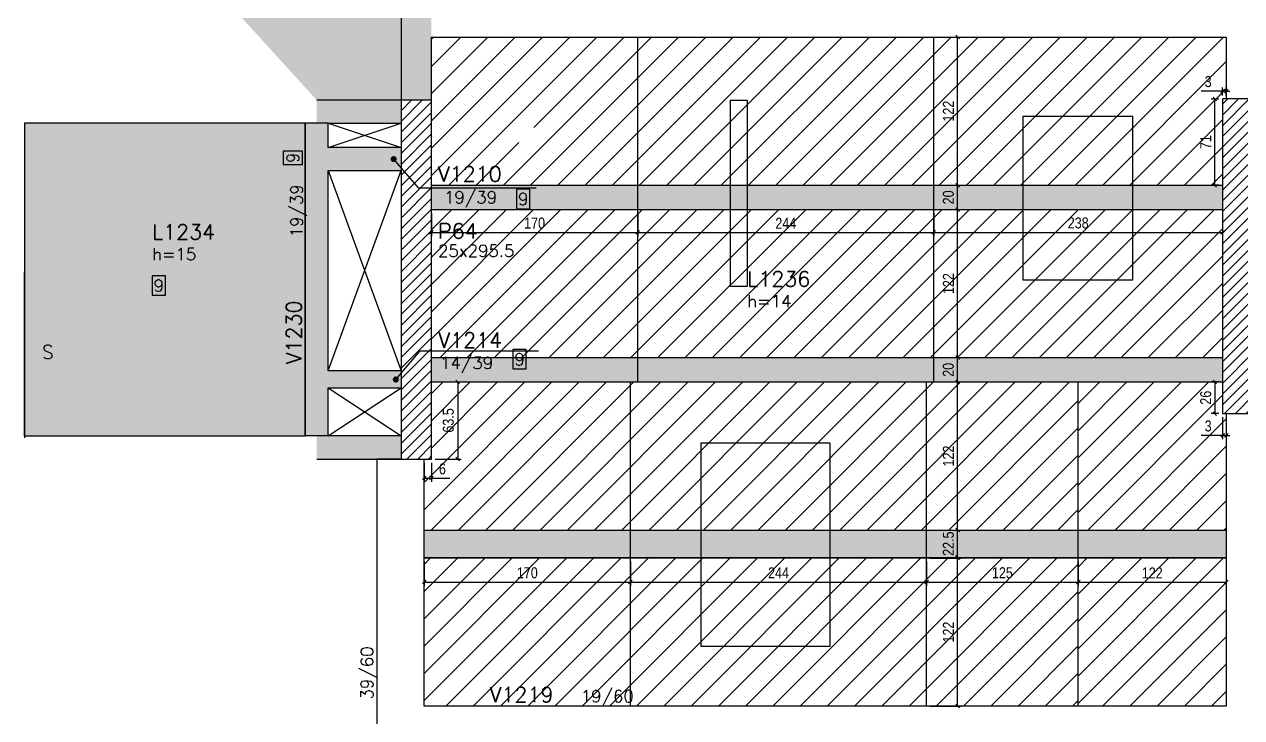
# Model space of a CAD drawing. Extents: x -3557 to 8661, y -614 to 3008.
# Drawn here: x -3557 to -2554, y 430 to 1001 of the extents above; entities that cross this region are included whole.
import ezdxf
from ezdxf import colors
from ezdxf.entities.mleader import LeaderData, LeaderLine
from ezdxf.enums import TextEntityAlignment as Align
from ezdxf.math import Vec2, Vec3

# ---------------------------------------------------------------- set-up
doc = ezdxf.new("R2010")
doc.units = 0
for name, color, linetype in [('242', 12, 'Continuous'), ('COTA', 241, 'Continuous'), ('F-AUX', 2, 'Continuous'), ('F-AUX-RED', 1, 'Continuous'), ('F-DESNIVEL-1', 254, 'Continuous'), ('F-ESCADAS', 2, 'Continuous'), ('F-LAJES', 3, 'Continuous'), ('F-LAJES-DIM', 2, 'Continuous'), ('F-LAJES-NOME', 4, 'Continuous'), ('F-LAJES-R', 254, 'Continuous'), ('F-PILARES-DIM', 172, 'Continuous'), ('F-PILARES-HACH', 174, 'Continuous'), ('F-PILARES-NOME', 170, 'Continuous'), ('F-PILARES-S', 170, 'Continuous'), ('F-VIGAS', 3, 'Continuous'), ('F-VIGAS-DIM', 2, 'Continuous'), ('F-VIGAS-NOME', 4, 'Continuous'), ('F-VÃO', 1, 'Continuous'), ('Painéis', 200, 'Continuous')]:
    doc.layers.add(name, color=color, linetype=linetype)
doc.layers.add('F-DESNIVEL-2', color=7, linetype='Continuous', true_color=0xffd1e8)
doc.layers.add('Hachura', color=251, linetype='Continuous', lineweight=9)
doc.styles.add('5385-ARQ-PB-BAS-PLA-TER-TORRE-A-106-TXT$0$R60-75', font='romans.shx', dxfattribs={"height": 0.1125})
doc.styles.add('COTA TECNICA-50', font='techl___.ttf', dxfattribs={"height": 9})
doc.styles.add('MCP', font='romans.shx')
doc.styles.get("Standard").update_dxf_attribs({"font": 'arial.ttf'})
doc.dimstyles.new('COTA PAINEL-50', dxfattribs={"dimtxt": 9, "dimasz": 3, "dimexe": 3, "dimexo": 3, "dimgap": 3, "dimtad": 1, "dimdec": 1, "dimzin": 12, "dimdsep": 46, "dimtxsty": 'COTA TECNICA-50', "dimblk1": 'OBLIQUE', "dimblk2": 'OBLIQUE', "dimsah": 1, "dimcen": 0.9, "dimclrd": 4, "dimclre": 4, "dimclrt": 240, "dimadec": 1, "dimazin": 3, "dimtfac": 1, "dimtdec": 1, "dimtmove": 0, "dimatfit": 3, "dimfxl": 1, "dimtolj": 1, "dimtzin": 12, "dimarcsym": 0})
pattern_1 = [(45, (-2007.842, 515.9404), (-4.419417, 4.419417), [])]

# ---------------------------------------------------------------- blocks, each defined once
blk = doc.blocks.new('*U10')
at = {"layer": 'F-LAJES-DIM', "color": 1}
blk.add_lwpolyline([(0, 0), (11, 0), (11, 16), (0, 16)], close=True, dxfattribs=at)
at = {"layer": 'F-LAJES-DIM', "style": 'MCP'}
blk.add_attdef('DIM', text='', height=10, dxfattribs=at).set_placement((5.5, 8), align=Align.MIDDLE_CENTER)
blk = doc.blocks.new('*U14')
at = {"layer": 'F-VIGAS-DIM', "color": 1}
blk.add_lwpolyline([(0, 0), (11, 0), (11, 16), (0, 16)], close=True, dxfattribs=at)
at = {"layer": 'F-VIGAS-DIM', "style": 'MCP'}
blk.add_attdef('DIM', text='', height=10, dxfattribs=at).set_placement((5.5, 8), align=Align.MIDDLE_CENTER)
blk = doc.blocks.new('_Dot')
at = {"color": 0, "linetype": 'ByBlock', "lineweight": -2}
blk.add_line((-0.5, 0), (-1, 0), dxfattribs=at)
at = {"color": 0, "linetype": 'ByBlock', "const_width": 0.5}
blk.add_lwpolyline([(-0.25, 0, 1), (0.25, 0, 1)], format="xyb", close=True, dxfattribs=at)
blk = doc.blocks.new('_Oblique')
at = {"color": 0, "linetype": 'ByBlock', "lineweight": -2}
blk.add_line((-0.5, -0.5), (0.5, 0.5), dxfattribs=at)
blk = doc.blocks.new('*D152')
at = {"layer": 'COTA', "color": 4, "lineweight": -2, "transparency": 16777216}
for p, q in [((-3227.8, 558.4), (-3227.8, 538.6)), ((-3057.8, 558.4), (-3057.8, 538.6)), ((-3227.8, 541.6), (-3057.8, 541.6))]:
    blk.add_line(p, q, dxfattribs=at)
at = {"layer": 'Defpoints', "color": 0, "transparency": 16777216}
for p in [(-3227.8, 561.4), (-3057.8, 561.4), (-3057.8, 541.6)]:
    blk.add_point(p, dxfattribs=at)
at = {"layer": 'COTA', "color": 4, "lineweight": -2, "transparency": 16777216, "xscale": 3, "yscale": 3, "zscale": 3, "rotation": 180}
blk.add_blockref('_Oblique', (-3227.8, 541.6), dxfattribs=at)
at = {"layer": 'COTA', "color": 4, "lineweight": -2, "transparency": 16777216, "xscale": 3, "yscale": 3, "zscale": 3}
blk.add_blockref('_Oblique', (-3057.8, 541.6), dxfattribs=at)
at = {"layer": 'COTA', "color": 240, "transparency": 16777216, "insert": (-3142.8, 549.2), "char_height": 9, "attachment_point": 5, "style": 'COTA TECNICA-50'}
blk.add_mtext('\\A1;170', dxfattribs=at)
blk = doc.blocks.new('*D153')
at = {"layer": 'COTA', "color": 4, "lineweight": -2, "transparency": 16777216}
for p, q in [((-3057.8, 558.4), (-3057.8, 538.6)), ((-2813.8, 558.4), (-2813.8, 538.6)), ((-3057.8, 541.6), (-2813.8, 541.6))]:
    blk.add_line(p, q, dxfattribs=at)
at = {"layer": 'Defpoints', "color": 0, "transparency": 16777216}
for p in [(-3057.8, 561.4), (-2813.8, 561.4), (-2813.8, 541.6)]:
    blk.add_point(p, dxfattribs=at)
at = {"layer": 'COTA', "color": 4, "lineweight": -2, "transparency": 16777216, "xscale": 3, "yscale": 3, "zscale": 3, "rotation": 180}
blk.add_blockref('_Oblique', (-3057.8, 541.6), dxfattribs=at)
at = {"layer": 'COTA', "color": 4, "lineweight": -2, "transparency": 16777216, "xscale": 3, "yscale": 3, "zscale": 3}
blk.add_blockref('_Oblique', (-2813.8, 541.6), dxfattribs=at)
at = {"layer": 'COTA', "color": 240, "transparency": 16777216, "insert": (-2935.8, 549.2), "char_height": 9, "attachment_point": 5, "style": 'COTA TECNICA-50'}
blk.add_mtext('\\A1;244', dxfattribs=at)
blk = doc.blocks.new('*D154')
at = {"layer": 'COTA', "color": 4, "lineweight": -2, "transparency": 16777216}
for p, q in [((-2813.8, 558.4), (-2813.8, 538.6)), ((-2688.8, 558.9), (-2688.8, 538.6)), ((-2813.8, 541.6), (-2688.8, 541.6))]:
    blk.add_line(p, q, dxfattribs=at)
at = {"layer": 'Defpoints', "color": 0, "transparency": 16777216}
for p in [(-2688.8, 561.9), (-2813.8, 561.4), (-2688.8, 541.6)]:
    blk.add_point(p, dxfattribs=at)
at = {"layer": 'COTA', "color": 4, "lineweight": -2, "transparency": 16777216, "xscale": 3, "yscale": 3, "zscale": 3, "rotation": 180}
blk.add_blockref('_Oblique', (-2813.8, 541.6), dxfattribs=at)
at = {"layer": 'COTA', "color": 4, "lineweight": -2, "transparency": 16777216, "xscale": 3, "yscale": 3, "zscale": 3}
blk.add_blockref('_Oblique', (-2688.8, 541.6), dxfattribs=at)
at = {"layer": 'COTA', "color": 240, "transparency": 16777216, "insert": (-2751.3, 549.2), "char_height": 9, "attachment_point": 5, "style": 'COTA TECNICA-50'}
blk.add_mtext('\\A1;125', dxfattribs=at)
blk = doc.blocks.new('*D155')
at = {"layer": 'COTA', "color": 4, "lineweight": -2, "transparency": 16777216}
for p, q in [((-3221.8, 845.4), (-3221.8, 826.6)), ((-3051.8, 845.4), (-3051.8, 826.6)), ((-3221.8, 829.6), (-3051.8, 829.6))]:
    blk.add_line(p, q, dxfattribs=at)
at = {"layer": 'Defpoints', "color": 0, "transparency": 16777216}
for p in [(-3221.8, 848.4), (-3051.8, 848.4), (-3051.8, 829.6)]:
    blk.add_point(p, dxfattribs=at)
at = {"layer": 'COTA', "color": 4, "lineweight": -2, "transparency": 16777216, "xscale": 3, "yscale": 3, "zscale": 3, "rotation": 180}
blk.add_blockref('_Oblique', (-3221.8, 829.6), dxfattribs=at)
at = {"layer": 'COTA', "color": 4, "lineweight": -2, "transparency": 16777216, "xscale": 3, "yscale": 3, "zscale": 3}
blk.add_blockref('_Oblique', (-3051.8, 829.6), dxfattribs=at)
at = {"layer": 'COTA', "color": 240, "transparency": 16777216, "insert": (-3136.8, 837.2), "char_height": 9, "attachment_point": 5, "style": 'COTA TECNICA-50'}
blk.add_mtext('\\A1;170', dxfattribs=at)
blk = doc.blocks.new('*D156')
at = {"layer": 'COTA', "color": 4, "lineweight": -2, "transparency": 16777216}
for p, q in [((-3051.8, 845.4), (-3051.8, 826.6)), ((-2807.8, 845.4), (-2807.8, 826.6)), ((-3051.8, 829.6), (-2807.8, 829.6))]:
    blk.add_line(p, q, dxfattribs=at)
at = {"layer": 'Defpoints', "color": 0, "transparency": 16777216}
for p in [(-3051.8, 848.4), (-2807.8, 848.4), (-2807.8, 829.6)]:
    blk.add_point(p, dxfattribs=at)
at = {"layer": 'COTA', "color": 4, "lineweight": -2, "transparency": 16777216, "xscale": 3, "yscale": 3, "zscale": 3, "rotation": 180}
blk.add_blockref('_Oblique', (-3051.8, 829.6), dxfattribs=at)
at = {"layer": 'COTA', "color": 4, "lineweight": -2, "transparency": 16777216, "xscale": 3, "yscale": 3, "zscale": 3}
blk.add_blockref('_Oblique', (-2807.8, 829.6), dxfattribs=at)
at = {"layer": 'COTA', "color": 240, "transparency": 16777216, "insert": (-2929.8, 837.1), "char_height": 9, "attachment_point": 5, "style": 'COTA TECNICA-50'}
blk.add_mtext('\\A1;244', dxfattribs=at)
blk = doc.blocks.new('*D157')
at = {"layer": 'COTA', "color": 4, "lineweight": -2, "transparency": 16777216}
for p, q in [((-2807.8, 845.4), (-2807.8, 826.6)), ((-2569.8, 845.4), (-2569.8, 826.6)), ((-2807.8, 829.6), (-2569.8, 829.6))]:
    blk.add_line(p, q, dxfattribs=at)
at = {"layer": 'Defpoints', "color": 0, "transparency": 16777216}
for p in [(-2807.8, 848.4), (-2569.8, 848.4), (-2569.8, 829.6)]:
    blk.add_point(p, dxfattribs=at)
at = {"layer": 'COTA', "color": 4, "lineweight": -2, "transparency": 16777216, "xscale": 3, "yscale": 3, "zscale": 3, "rotation": 180}
blk.add_blockref('_Oblique', (-2807.8, 829.6), dxfattribs=at)
at = {"layer": 'COTA', "color": 4, "lineweight": -2, "transparency": 16777216, "xscale": 3, "yscale": 3, "zscale": 3}
blk.add_blockref('_Oblique', (-2569.8, 829.6), dxfattribs=at)
at = {"layer": 'COTA', "color": 240, "transparency": 16777216, "insert": (-2688.8, 837.3), "char_height": 9, "attachment_point": 5, "style": 'COTA TECNICA-50'}
blk.add_mtext('\\A1;238', dxfattribs=at)
blk = doc.blocks.new('*D158')
at = {"layer": 'COTA', "color": 4, "lineweight": -2, "transparency": 16777216}
for p, q in [((-2810.8, 561.4), (-2785.2, 561.4)), ((-2788.2, 439.4), (-2788.2, 561.4)), ((-2810.8, 439.4), (-2785.2, 439.4))]:
    blk.add_line(p, q, dxfattribs=at)
at = {"layer": 'Defpoints', "color": 0, "transparency": 16777216}
for p in [(-2813.8, 561.4), (-2788.2, 561.4), (-2813.8, 439.4)]:
    blk.add_point(p, dxfattribs=at)
at = {"layer": 'COTA', "color": 4, "lineweight": -2, "transparency": 16777216, "xscale": 3, "yscale": 3, "zscale": 3}
for p, rotation in [((-2788.2, 561.4), 90), ((-2788.2, 439.4), 270)]:
    blk.add_blockref('_Oblique', p, dxfattribs=dict(at, rotation=rotation))
at = {"layer": 'COTA', "color": 240, "transparency": 16777216, "insert": (-2795.8, 500.4), "char_height": 9, "attachment_point": 5, "rotation": 90, "style": 'COTA TECNICA-50'}
blk.add_mtext('\\A1;122', dxfattribs=at)
blk = doc.blocks.new('*D159')
at = {"layer": 'COTA', "color": 4, "lineweight": -2, "transparency": 16777216}
for p, q in [((-2810.8, 584.4), (-2785.2, 584.4)), ((-2788.2, 561.9), (-2788.2, 584.4)), ((-2810.8, 561.9), (-2785.2, 561.9))]:
    blk.add_line(p, q, dxfattribs=at)
at = {"layer": 'Defpoints', "color": 0, "transparency": 16777216}
for p in [(-2813.8, 584.4), (-2788.2, 584.4), (-2813.8, 561.9)]:
    blk.add_point(p, dxfattribs=at)
at = {"layer": 'COTA', "color": 4, "lineweight": -2, "transparency": 16777216, "xscale": 3, "yscale": 3, "zscale": 3}
for p, rotation in [((-2788.2, 584.4), 90), ((-2788.2, 561.9), 270)]:
    blk.add_blockref('_Oblique', p, dxfattribs=dict(at, rotation=rotation))
at = {"layer": 'COTA', "color": 240, "transparency": 16777216, "insert": (-2795.8, 573.2), "char_height": 9, "attachment_point": 5, "rotation": 90, "style": 'COTA TECNICA-50'}
blk.add_mtext('\\A1;22.5', dxfattribs=at)
blk = doc.blocks.new('*D160')
at = {"layer": 'COTA', "color": 4, "lineweight": -2, "transparency": 16777216}
for p, q in [((-2810.8, 706.4), (-2785.2, 706.4)), ((-2788.2, 584.4), (-2788.2, 706.4)), ((-2810.8, 584.4), (-2785.2, 584.4))]:
    blk.add_line(p, q, dxfattribs=at)
at = {"layer": 'Defpoints', "color": 0, "transparency": 16777216}
for p in [(-2813.8, 706.4), (-2788.2, 706.4), (-2813.8, 584.4)]:
    blk.add_point(p, dxfattribs=at)
at = {"layer": 'COTA', "color": 4, "lineweight": -2, "transparency": 16777216, "xscale": 3, "yscale": 3, "zscale": 3}
for p, rotation in [((-2788.2, 706.4), 90), ((-2788.2, 584.4), 270)]:
    blk.add_blockref('_Oblique', p, dxfattribs=dict(at, rotation=rotation))
at = {"layer": 'COTA', "color": 240, "transparency": 16777216, "insert": (-2795.8, 645.4), "char_height": 9, "attachment_point": 5, "rotation": 90, "style": 'COTA TECNICA-50'}
blk.add_mtext('\\A1;122', dxfattribs=at)
blk = doc.blocks.new('*D161')
at = {"layer": 'COTA', "color": 4, "lineweight": -2, "transparency": 16777216}
for p, q in [((-2804.8, 726.4), (-2785.2, 726.4)), ((-2788.2, 706.4), (-2788.2, 726.4)), ((-2804.8, 706.4), (-2785.2, 706.4))]:
    blk.add_line(p, q, dxfattribs=at)
at = {"layer": 'Defpoints', "color": 0, "transparency": 16777216}
for p in [(-2807.8, 726.4), (-2788.2, 726.4), (-2807.8, 706.4)]:
    blk.add_point(p, dxfattribs=at)
at = {"layer": 'COTA', "color": 4, "lineweight": -2, "transparency": 16777216, "xscale": 3, "yscale": 3, "zscale": 3}
for p, rotation in [((-2788.2, 726.4), 90), ((-2788.2, 706.4), 270)]:
    blk.add_blockref('_Oblique', p, dxfattribs=dict(at, rotation=rotation))
at = {"layer": 'COTA', "color": 240, "transparency": 16777216, "insert": (-2795.8, 716.4), "char_height": 9, "attachment_point": 5, "rotation": 90, "style": 'COTA TECNICA-50'}
blk.add_mtext('\\A1;20', dxfattribs=at)
blk = doc.blocks.new('*D162')
at = {"layer": 'COTA', "color": 4, "lineweight": -2, "transparency": 16777216}
for p, q in [((-2788.2, 726.4), (-2788.2, 848.4)), ((-2804.8, 726.4), (-2785.2, 726.4))]:
    blk.add_line(p, q, dxfattribs=at)
at = {"layer": 'Defpoints', "color": 0, "transparency": 16777216}
for p in [(-2788.2, 848.4), (-2788.2, 848.4), (-2807.8, 726.4)]:
    blk.add_point(p, dxfattribs=at)
at = {"layer": 'COTA', "color": 4, "lineweight": -2, "transparency": 16777216, "xscale": 3, "yscale": 3, "zscale": 3}
for p, rotation in [((-2788.2, 848.4), 90), ((-2788.2, 726.4), 270)]:
    blk.add_blockref('_Oblique', p, dxfattribs=dict(at, rotation=rotation))
at = {"layer": 'COTA', "color": 240, "transparency": 16777216, "insert": (-2795.8, 787.4), "char_height": 9, "attachment_point": 5, "rotation": 90, "style": 'COTA TECNICA-50'}
blk.add_mtext('\\A1;122', dxfattribs=at)
blk = doc.blocks.new('*D163')
at = {"layer": 'COTA', "color": 4, "lineweight": -2, "transparency": 16777216}
blk.add_line((-2788.2, 848.4), (-2788.2, 868.4), dxfattribs=at)
at = {"layer": 'Defpoints', "color": 0, "transparency": 16777216}
for p in [(-2788.2, 868.4), (-2788.2, 868.4), (-2788.2, 848.4)]:
    blk.add_point(p, dxfattribs=at)
at = {"layer": 'COTA', "color": 4, "lineweight": -2, "transparency": 16777216, "xscale": 3, "yscale": 3, "zscale": 3}
for p, rotation in [((-2788.2, 868.4), 90), ((-2788.2, 848.4), 270)]:
    blk.add_blockref('_Oblique', p, dxfattribs=dict(at, rotation=rotation))
at = {"layer": 'COTA', "color": 240, "transparency": 16777216, "insert": (-2795.8, 858.4), "char_height": 9, "attachment_point": 5, "rotation": 90, "style": 'COTA TECNICA-50'}
blk.add_mtext('\\A1;20', dxfattribs=at)
blk = doc.blocks.new('*D164')
at = {"layer": 'COTA', "color": 4, "lineweight": -2, "transparency": 16777216}
for p, q in [((-2792.8, 990.4), (-2785.2, 990.4)), ((-2788.2, 868.4), (-2788.2, 990.4))]:
    blk.add_line(p, q, dxfattribs=at)
at = {"layer": 'Defpoints', "color": 0, "transparency": 16777216}
for p in [(-2795.8, 990.4), (-2788.2, 990.4), (-2788.2, 868.4)]:
    blk.add_point(p, dxfattribs=at)
at = {"layer": 'COTA', "color": 4, "lineweight": -2, "transparency": 16777216, "xscale": 3, "yscale": 3, "zscale": 3}
for p, rotation in [((-2788.2, 990.4), 90), ((-2788.2, 868.4), 270)]:
    blk.add_blockref('_Oblique', p, dxfattribs=dict(at, rotation=rotation))
at = {"layer": 'COTA', "color": 240, "transparency": 16777216, "insert": (-2795.8, 929.4), "char_height": 9, "attachment_point": 5, "rotation": 90, "style": 'COTA TECNICA-50'}
blk.add_mtext('\\A1;122', dxfattribs=at)
blk = doc.blocks.new('*D165')
at = {"layer": 'COTA', "color": 4, "lineweight": -2, "transparency": 16777216}
for p, q in [((-2572.8, 939.4), (-2579.2, 939.4)), ((-2576.2, 868.4), (-2576.2, 939.4)), ((-2572.8, 868.4), (-2579.2, 868.4))]:
    blk.add_line(p, q, dxfattribs=at)
at = {"layer": 'Defpoints', "color": 0, "transparency": 16777216}
for p in [(-2576.2, 939.4), (-2569.8, 939.4), (-2569.8, 868.4)]:
    blk.add_point(p, dxfattribs=at)
at = {"layer": 'COTA', "color": 4, "lineweight": -2, "transparency": 16777216, "xscale": 3, "yscale": 3, "zscale": 3}
for p, rotation in [((-2576.2, 939.4), 90), ((-2576.2, 868.4), 270)]:
    blk.add_blockref('_Oblique', p, dxfattribs=dict(at, rotation=rotation))
at = {"layer": 'COTA', "color": 240, "transparency": 16777216, "insert": (-2583.7, 903.9), "char_height": 9, "attachment_point": 5, "rotation": 90, "style": 'COTA TECNICA-50'}
blk.add_mtext('\\A1;71', dxfattribs=at)
blk = doc.blocks.new('*D166')
at = {"layer": 'COTA', "color": 4, "lineweight": -2, "transparency": 16777216}
for p, q in [((-2569.8, 946), (-2587.5, 946)), ((-2569.8, 942.4), (-2569.8, 949)), ((-2566.8, 946), (-2569.8, 946)), ((-2566.8, 942.4), (-2566.8, 949)), ((-2566.8, 946), (-2563.8, 946))]:
    blk.add_line(p, q, dxfattribs=at)
at = {"layer": 'Defpoints', "color": 0, "transparency": 16777216}
for p in [(-2569.8, 946), (-2569.8, 939.4), (-2566.8, 939.4)]:
    blk.add_point(p, dxfattribs=at)
at = {"layer": 'COTA', "color": 4, "lineweight": -2, "transparency": 16777216, "xscale": 3, "yscale": 3, "zscale": 3}
blk.add_blockref('_Oblique', (-2569.8, 946), dxfattribs=at)
at = {"layer": 'COTA', "color": 4, "lineweight": -2, "transparency": 16777216, "xscale": 3, "yscale": 3, "zscale": 3, "rotation": 180}
blk.add_blockref('_Oblique', (-2566.8, 946), dxfattribs=at)
at = {"layer": 'COTA', "color": 240, "transparency": 16777216, "insert": (-2581.7, 953.7), "char_height": 9, "attachment_point": 5, "style": 'COTA TECNICA-50'}
blk.add_mtext('\\A1;3', dxfattribs=at)
blk = doc.blocks.new('*D167')
at = {"layer": 'COTA', "color": 4, "lineweight": -2, "transparency": 16777216}
for p, q in [((-2572.8, 706.4), (-2579.2, 706.4)), ((-2576.2, 706.4), (-2576.2, 680.4)), ((-2572.8, 680.4), (-2579.2, 680.4))]:
    blk.add_line(p, q, dxfattribs=at)
at = {"layer": 'Defpoints', "color": 0, "transparency": 16777216}
for p in [(-2569.8, 706.4), (-2576.2, 680.4), (-2569.8, 680.4)]:
    blk.add_point(p, dxfattribs=at)
at = {"layer": 'COTA', "color": 4, "lineweight": -2, "transparency": 16777216, "xscale": 3, "yscale": 3, "zscale": 3}
for p, rotation in [((-2576.2, 706.4), 90), ((-2576.2, 680.4), 270)]:
    blk.add_blockref('_Oblique', p, dxfattribs=dict(at, rotation=rotation))
at = {"layer": 'COTA', "color": 240, "transparency": 16777216, "insert": (-2583.7, 693.4), "char_height": 9, "attachment_point": 5, "rotation": 90, "style": 'COTA TECNICA-50'}
blk.add_mtext('\\A1;26', dxfattribs=at)
blk = doc.blocks.new('*D168')
at = {"layer": 'COTA', "color": 4, "lineweight": -2, "transparency": 16777216}
for p, q in [((-2569.8, 677.4), (-2569.8, 659.4)), ((-2566.8, 677.4), (-2566.8, 659.4)), ((-2569.8, 662.4), (-2587.5, 662.4)), ((-2566.8, 662.4), (-2569.8, 662.4)), ((-2566.8, 662.4), (-2563.8, 662.4))]:
    blk.add_line(p, q, dxfattribs=at)
at = {"layer": 'Defpoints', "color": 0, "transparency": 16777216}
for p in [(-2569.8, 680.4), (-2566.8, 680.4), (-2569.8, 662.4)]:
    blk.add_point(p, dxfattribs=at)
at = {"layer": 'COTA', "color": 4, "lineweight": -2, "transparency": 16777216, "xscale": 3, "yscale": 3, "zscale": 3}
blk.add_blockref('_Oblique', (-2569.8, 662.4), dxfattribs=at)
at = {"layer": 'COTA', "color": 4, "lineweight": -2, "transparency": 16777216, "xscale": 3, "yscale": 3, "zscale": 3, "rotation": 180}
blk.add_blockref('_Oblique', (-2566.8, 662.4), dxfattribs=at)
at = {"layer": 'COTA', "color": 240, "transparency": 16777216, "insert": (-2581.7, 670.1), "char_height": 9, "attachment_point": 5, "style": 'COTA TECNICA-50'}
blk.add_mtext('\\A1;3', dxfattribs=at)
blk = doc.blocks.new('*D169')
at = {"layer": 'COTA', "color": 4, "lineweight": -2, "transparency": 16777216}
for p, q in [((-2688.8, 558.4), (-2688.8, 538.6)), ((-2566.8, 558.4), (-2566.8, 538.6)), ((-2688.8, 541.6), (-2566.8, 541.6))]:
    blk.add_line(p, q, dxfattribs=at)
at = {"layer": 'Defpoints', "color": 0, "transparency": 16777216}
for p in [(-2688.8, 561.4), (-2566.8, 561.4), (-2566.8, 541.6)]:
    blk.add_point(p, dxfattribs=at)
at = {"layer": 'COTA', "color": 4, "lineweight": -2, "transparency": 16777216, "xscale": 3, "yscale": 3, "zscale": 3, "rotation": 180}
blk.add_blockref('_Oblique', (-2688.8, 541.6), dxfattribs=at)
at = {"layer": 'COTA', "color": 4, "lineweight": -2, "transparency": 16777216, "xscale": 3, "yscale": 3, "zscale": 3}
blk.add_blockref('_Oblique', (-2566.8, 541.6), dxfattribs=at)
at = {"layer": 'COTA', "color": 240, "transparency": 16777216, "insert": (-2627.8, 549.1), "char_height": 9, "attachment_point": 5, "style": 'COTA TECNICA-50'}
blk.add_mtext('\\A1;122', dxfattribs=at)
blk = doc.blocks.new('*D170')
at = {"layer": 'COTA', "color": 4, "lineweight": -2, "transparency": 16777216}
for p, q in [((-3218.8, 706.4), (-3197.2, 706.4)), ((-3200.2, 706.4), (-3200.2, 642.9)), ((-3218.8, 642.9), (-3197.2, 642.9))]:
    blk.add_line(p, q, dxfattribs=at)
at = {"layer": 'Defpoints', "color": 0, "transparency": 16777216}
for p in [(-3221.8, 706.4), (-3221.8, 642.9), (-3200.2, 642.9)]:
    blk.add_point(p, dxfattribs=at)
at = {"layer": 'COTA', "color": 4, "lineweight": -2, "transparency": 16777216, "xscale": 3, "yscale": 3, "zscale": 3}
for p, rotation in [((-3200.2, 706.4), 90), ((-3200.2, 642.9), 270)]:
    blk.add_blockref('_Oblique', p, dxfattribs=dict(at, rotation=rotation))
at = {"layer": 'COTA', "color": 240, "transparency": 16777216, "insert": (-3207.9, 674.7), "char_height": 9, "attachment_point": 5, "rotation": 90, "style": 'COTA TECNICA-50'}
blk.add_mtext('\\A1;63.5', dxfattribs=at)
blk = doc.blocks.new('*D171')
at = {"layer": 'COTA', "color": 4, "lineweight": -2, "transparency": 16777216}
for p, q in [((-3227.8, 639.9), (-3227.8, 624.2)), ((-3221.8, 639.9), (-3221.8, 624.2)), ((-3227.8, 627.2), (-3221.8, 627.2)), ((-3221.8, 627.2), (-3206.8, 627.2))]:
    blk.add_line(p, q, dxfattribs=at)
at = {"layer": 'Defpoints', "color": 0, "transparency": 16777216}
for p in [(-3227.8, 642.9), (-3221.8, 642.9), (-3221.8, 627.2)]:
    blk.add_point(p, dxfattribs=at)
at = {"layer": 'COTA', "color": 4, "lineweight": -2, "transparency": 16777216, "xscale": 3, "yscale": 3, "zscale": 3, "rotation": 180}
blk.add_blockref('_Oblique', (-3227.8, 627.2), dxfattribs=at)
at = {"layer": 'COTA', "color": 4, "lineweight": -2, "transparency": 16777216, "xscale": 3, "yscale": 3, "zscale": 3}
blk.add_blockref('_Oblique', (-3221.8, 627.2), dxfattribs=at)
at = {"layer": 'COTA', "color": 240, "transparency": 16777216, "insert": (-3212.8, 634.8), "char_height": 9, "attachment_point": 5, "style": 'COTA TECNICA-50'}
blk.add_mtext('\\A1;6', dxfattribs=at)

msp = doc.modelspace()

# ---------------------------------------------------------------- hatches: boundary and pattern name
at = {"layer": 'F-PILARES-HACH', "linetype": 'Continuous'}
h = msp.add_hatch(dxfattribs=at)
h.set_pattern_fill('ANSI31', color=256, scale=50, style=0)
h.set_pattern_definition(pattern_1)
h.paths.add_polyline_path([(-3246.84, 642.94), (-3221.84, 642.94), (-3221.84, 938.44), (-3246.84, 938.44)], flags=16)
h = msp.add_hatch(dxfattribs=at)
h.set_pattern_fill('ANSI31', color=256, scale=50, style=0)
h.set_pattern_definition(pattern_1)
h.paths.add_polyline_path([(-2569.84, 680.44), (-2544.84, 680.44), (-2544.84, 939.44), (-2569.84, 939.44)], flags=16)
at = {"layer": 'Hachura', "linetype": 'ByBlock'}
h = msp.add_hatch(dxfattribs=at)
h.set_pattern_fill('ANSI31', color=256, scale=5)
h.set_pattern_definition([(45, (-5954.732, 6.996), (-11.22532, 11.22532), [])])
h.paths.add_polyline_path([(-2569.84, 868.44), (-2569.84, 939.44), (-2566.84, 939.44), (-2566.84, 990.44), (-2807.84, 990.44), (-2807.84, 868.44)])
h.paths.add_polyline_path([(-2807.84, 990.44), (-3051.84, 990.44), (-3051.84, 868.44), (-2807.84, 868.44)])
h.paths.add_polyline_path([(-3051.84, 990.44), (-3221.84, 990.44), (-3221.84, 938.44), (-3221.84, 913.68), (-3149.72, 913.68), (-3149.72, 916.76), (-3138.72, 916.76), (-3133.71, 913.68), (-3138.72, 913.68), (-3138.72, 900.76), (-3149.72, 900.76), (-3149.72, 913.68), (-3221.84, 913.68), (-3221.84, 868.44), (-3051.84, 868.44)])
h.paths.add_polyline_path([(-3221.84, 848.44), (-3221.84, 726.44), (-3051.84, 726.44), (-3051.84, 848.44)])
h.paths.add_polyline_path([(-3051.84, 848.44), (-3051.84, 726.44), (-2807.84, 726.44), (-2807.84, 848.44)])
h.paths.add_polyline_path([(-2807.84, 848.44), (-2807.84, 726.44), (-2569.84, 726.44), (-2569.84, 848.44)])
h.paths.add_polyline_path([(-3057.84, 706.44), (-3057.84, 584.44), (-2813.84, 584.44), (-2813.84, 706.44)])
h.paths.add_polyline_path([(-3057.84, 584.44), (-3057.84, 706.44), (-3221.84, 706.44), (-3221.84, 642.94), (-3227.84, 642.94), (-3227.84, 584.44)])
h.paths.add_polyline_path([(-3227.84, 561.44), (-3227.84, 439.44), (-3057.84, 439.44), (-3057.84, 561.44)])
h.paths.add_polyline_path([(-2813.84, 439.44), (-2813.84, 561.44), (-3057.84, 561.44), (-3057.84, 439.44)])
h.paths.add_polyline_path([(-2688.84, 561.44), (-2813.84, 561.44), (-2813.84, 439.44), (-2688.84, 439.44)])
h.paths.add_polyline_path([(-2688.84, 584.44), (-2688.84, 706.44), (-2813.84, 706.44), (-2813.84, 584.44)])
h = msp.add_hatch(color=256, dxfattribs=at)
h.dxf.hatch_style = 1
h.paths.add_polyline_path([(-2977.84, 868.44), (-3221.84, 868.44), (-3221.84, 848.44), (-2977.84, 848.44)])
h.paths.add_polyline_path([(-2733.84, 868.44), (-2977.84, 868.44), (-2977.84, 848.44), (-2733.84, 848.44)])
h.paths.add_polyline_path([(-2569.84, 868.44), (-2733.84, 868.44), (-2733.84, 848.44), (-2569.84, 848.44)])
h = msp.add_hatch(color=256, dxfattribs=at)
h.dxf.hatch_style = 1
h.paths.add_polyline_path([(-2977.84, 726.44), (-3221.84, 726.44), (-3221.84, 706.44), (-2977.84, 706.44)])
h.paths.add_polyline_path([(-2733.84, 726.44), (-2977.84, 726.44), (-2977.84, 706.44), (-2733.84, 706.44)])
h.paths.add_polyline_path([(-2569.84, 726.44), (-2733.84, 726.44), (-2733.84, 706.44), (-2569.84, 706.44)])
h = msp.add_hatch(dxfattribs=at)
h.set_pattern_fill('ANSI31', color=256, scale=5)
h.set_pattern_definition([(45, (-5980.992, -425.763), (-11.22532, 11.22532), [])])
h.paths.add_polyline_path([(-2566.84, 584.44), (-2566.84, 680.44), (-2569.84, 680.44), (-2569.84, 706.44), (-2688.84, 706.44), (-2688.84, 584.44)])
h.paths.add_polyline_path([(-2566.84, 561.44), (-2688.84, 561.44), (-2688.84, 439.44), (-2566.84, 439.44)])
h = msp.add_hatch(color=256, dxfattribs=at)
h.dxf.hatch_style = 1
h.paths.add_polyline_path([(-2983.84, 584.44), (-3227.84, 584.44), (-3227.84, 561.44), (-2983.84, 561.44)])
h.paths.add_polyline_path([(-2739.84, 584.44), (-2983.84, 584.44), (-2983.84, 561.44), (-2739.84, 561.44)])
h.paths.add_polyline_path([(-2566.84, 584.44), (-2739.84, 584.44), (-2739.84, 561.44), (-2566.84, 561.44)])

# ---------------------------------------------------------------- linework, layer by layer
at = {"layer": '242', "linetype": 'Continuous'}
for p, q in [((-2557.34, 809.94), (-2557.34, 809.94)), ((-3234.34, 790.69), (-3234.34, 790.69))]:
    msp.add_line(p, q, dxfattribs=at)
at = {"layer": 'COTA'}
for points in [[(-2975.42, 938.55), (-2961.58, 938.55), (-2961.58, 784.92), (-2975.42, 784.92)], [(-2643.86, 925), (-2734.57, 925), (-2734.57, 790.58), (-2643.86, 790.58)], [(-2999.42, 656.37), (-2893.63, 656.37), (-2893.63, 488.63), (-2999.42, 488.63)]]:
    msp.add_lwpolyline(points, close=True, dxfattribs=at)
at = {"layer": 'F-DESNIVEL-1', "linetype": 'Continuous'}
for points in [[(-3325.84, 919.44), (-3557.34, 919.44), (-3557.34, 661.94)], [(-3325.84, 919.44), (-3557.34, 661.94), (-3325.84, 919.44)], [(-3325.84, 919.44), (-3557.34, 661.94), (-3325.84, 661.94)], [(-3306.84, 889.94), (-3306.84, 919.44), (-3325.84, 919.44)], [(-3306.84, 889.94), (-3325.84, 919.44), (-3325.84, 889.94)], [(-3325.84, 919.44), (-3325.84, 661.94), (-3325.84, 919.44)], [(-3325.84, 919.44), (-3325.84, 661.94), (-3325.84, 708.44)], [(-3325.84, 919.44), (-3325.84, 708.44), (-3325.84, 919.44)], [(-3325.84, 919.44), (-3325.84, 708.44), (-3325.84, 889.94)], [(-3325.84, 919.44), (-3325.84, 889.94), (-3325.84, 919.44)], [(-3306.84, 880.44), (-3246.94, 880.44), (-3246.94, 899.44)], [(-3306.84, 880.44), (-3246.94, 899.44), (-3306.84, 899.44)], [(-3306.84, 880.44), (-3306.84, 899.44), (-3306.84, 880.44)], [(-3306.84, 708.44), (-3306.84, 889.94), (-3325.84, 889.94)], [(-3306.84, 708.44), (-3325.84, 889.94), (-3325.84, 708.44)], [(-3306.84, 889.94), (-3325.84, 889.94), (-3306.84, 889.94)], [(-3306.84, 701.44), (-3246.94, 701.44), (-3246.94, 715.44)], [(-3306.84, 701.44), (-3246.94, 715.44), (-3306.84, 715.44)], [(-3306.84, 701.44), (-3306.84, 715.44), (-3306.84, 701.44)], [(-3306.84, 661.94), (-3306.84, 708.44), (-3325.84, 708.44)], [(-3306.84, 661.94), (-3325.84, 708.44), (-3325.84, 661.94)], [(-3306.84, 708.44), (-3325.84, 708.44), (-3306.84, 708.44)], [(-3306.84, 661.94), (-3325.84, 661.94), (-3306.84, 661.94)], [(-3316.34, 642.94), (-3246.94, 642.94), (-3246.94, 661.94)], [(-3316.34, 642.94), (-3246.94, 661.94), (-3316.34, 661.94)], [(-3316.34, 642.94), (-3316.34, 661.94), (-3316.34, 642.94)]]:
    msp.add_solid(points, dxfattribs=at)
at = {"layer": 'F-DESNIVEL-2', "linetype": 'Continuous'}
for points in [[(-3316.34, 938.44), (-3246.84, 1122.44), (-3483.84, 1122.44)], [(-3316.34, 938.44), (-3483.84, 1122.44), (-3316.34, 938.44)], [(-3316.34, 938.44), (-3246.84, 999.94), (-3246.84, 1122.44)], [(-3316.34, 938.44), (-3246.84, 1122.44), (-3316.34, 938.44)], [(-3221.84, 999.94), (-3221.84, 1122.34), (-3246.84, 1122.34)], [(-3221.84, 999.94), (-3246.84, 1122.34), (-3246.84, 999.94)], [(-3316.34, 938.44), (-3246.84, 938.44), (-3246.84, 999.94)], [(-3316.34, 938.44), (-3246.84, 999.94), (-3316.34, 938.44)], [(-3221.84, 999.94), (-3246.84, 999.94), (-3246.84, 938.54)], [(-3221.84, 999.94), (-3246.84, 938.54), (-3221.84, 938.54)], [(-3221.84, 999.94), (-3246.84, 999.94), (-3221.84, 999.94)], [(-3221.84, 999.94), (-3221.84, 938.54), (-3221.84, 999.94)], [(-3316.34, 919.44), (-3246.94, 919.44), (-3246.94, 938.44)], [(-3316.34, 919.44), (-3246.94, 938.44), (-3316.34, 938.44)], [(-3316.34, 919.44), (-3316.34, 938.44), (-3316.34, 919.44)]]:
    msp.add_solid(points, dxfattribs=at)
at = {"layer": 'F-ESCADAS', "linetype": 'Continuous'}
for points in [[(-3557.34, 919.44), (-3557.34, 796.44)], [(-3557.34, 661.94), (-3557.34, 796.44)]]:
    msp.add_lwpolyline(points, dxfattribs=at)
at = {"layer": 'F-LAJES', "linetype": 'Continuous'}
msp.add_line((-3557.34, 919.44), (-3557.34, 660.41), dxfattribs=at)
at = {"layer": 'F-LAJES-R', "linetype": 'Continuous'}
msp.add_lwpolyline([(-3325.84, 919.44), (-3557.34, 919.44), (-3557.34, 661.94), (-3325.84, 661.94), (-3325.84, 708.44), (-3325.84, 889.94), (-3325.84, 919.44)], dxfattribs=at)
at = {"layer": 'F-PILARES-S', "linetype": 'Continuous'}
for points in [[(-3246.84, 642.94), (-3221.84, 642.94), (-3221.84, 938.44), (-3246.84, 938.44), (-3246.84, 642.94)], [(-2569.84, 680.44), (-2544.84, 680.44), (-2544.84, 939.44), (-2569.84, 939.44), (-2569.84, 680.44)]]:
    msp.add_lwpolyline(points, dxfattribs=at)
at = {"layer": 'F-VIGAS'}
for points in [[(-3246.84, 1122.44), (-3246.84, 999.94)], [(-3246.84, 999.94), (-3246.84, 938.44)], [(-3221.84, 990.44), (-2566.84, 990.44)], [(-3221.84, 938.44), (-3221.84, 990.44)], [(-2566.84, 990.44), (-2566.84, 939.44)], [(-3246.84, 938.44), (-3316.34, 938.44)], [(-3325.84, 919.44), (-3325.84, 889.94)], [(-3306.84, 919.44), (-3325.84, 919.44)], [(-3306.84, 919.44), (-3246.84, 919.44)], [(-3306.84, 899.44), (-3306.84, 919.44)], [(-3246.84, 899.44), (-3306.84, 899.44)], [(-3325.84, 889.94), (-3325.84, 708.44)], [(-3306.84, 715.44), (-3306.84, 880.44)], [(-3306.84, 880.44), (-3246.84, 880.44)], [(-3246.84, 715.44), (-3306.84, 715.44)], [(-3325.84, 708.44), (-3325.84, 661.94)], [(-3306.84, 661.94), (-3306.84, 701.44)], [(-3306.84, 701.44), (-3246.84, 701.44)], [(-2566.84, 680.44), (-2566.84, 439.44)], [(-3306.84, 661.94), (-3325.84, 661.94)], [(-3246.84, 661.94), (-3306.84, 661.94)], [(-3316.34, 642.94), (-3246.84, 642.94)], [(-3266.84, 642.94), (-3266.84, 344.44)], [(-3247.84, 642.94), (-3266.84, 642.94)], [(-3227.84, 439.44), (-3227.84, 642.94)], [(-2566.84, 439.44), (-3227.84, 439.44)]]:
    msp.add_lwpolyline(points, dxfattribs=at)
at = {"layer": 'F-VÃO'}
for p, q in [((-3306.84, 899.44), (-3246.84, 919.44)), ((-3306.84, 919.44), (-3246.84, 899.44)), ((-3306.84, 715.44), (-3246.84, 880.44)), ((-3306.84, 880.44), (-3246.84, 715.44)), ((-3306.84, 661.94), (-3246.84, 701.44)), ((-3306.84, 701.44), (-3246.84, 661.94))]:
    msp.add_line(p, q, dxfattribs=at)
at = {"layer": 'Painéis'}
for points in [[(-3051.84, 706.44), (-3051.84, 990.44)], [(-2807.84, 706.44), (-2807.84, 990.44)], [(-3221.84, 868.44), (-2569.84, 868.44)], [(-3221.84, 848.44), (-2569.84, 848.44)], [(-3221.84, 726.44), (-2569.84, 726.44)], [(-3221.84, 706.44), (-2569.84, 706.44)], [(-3057.84, 439.44), (-3057.84, 706.44)], [(-2813.84, 439.44), (-2813.84, 706.44)], [(-2688.84, 439.44), (-2688.84, 706.44)], [(-3227.84, 584.44), (-2566.84, 584.44)], [(-3227.84, 561.94), (-2566.84, 561.94)], [(-3227.84, 561.44), (-2566.84, 561.44)]]:
    msp.add_lwpolyline(points, dxfattribs=at)

# ---------------------------------------------------------------- block references
at = {"layer": 'F-LAJES-DIM', "linetype": 'Continuous'}
msp.add_blockref('*U10', (-3452.06, 777.78), dxfattribs=at).add_auto_attribs({'DIM': '9'})
at = {"layer": 'F-VIGAS-DIM', "linetype": 'Continuous', "rotation": 90}
msp.add_blockref('*U14', (-3327.99, 885.47), dxfattribs=at).add_auto_attribs({'DIM': '9'})
at = {"layer": 'F-VIGAS-DIM', "linetype": 'Continuous'}
for p in [(-3151.76, 849.07), (-3154.68, 717.07)]:
    msp.add_blockref('*U14', p, dxfattribs=at).add_auto_attribs({'DIM': '9'})

# ---------------------------------------------------------------- texts
at = {"layer": 'F-AUX', "insert": (-3542.77, 736.57), "char_height": 11.25, "width": 61.3796, "attachment_point": 1, "style": '5385-ARQ-PB-BAS-PLA-TER-TORRE-A-106-TXT$0$R60-75'}
msp.add_mtext('S', dxfattribs=at)
at = {"layer": 'F-LAJES-DIM', "linetype": 'Continuous', "style": 'MCP'}
for s, p in [('h=15', (-3452.06, 806.68)), ('h=14', (-2961.58, 767.92))]:
    msp.add_text(s, height=10, dxfattribs=at).set_placement(p)
at = {"layer": 'F-LAJES-NOME', "linetype": 'Continuous', "style": 'MCP'}
for s, p in [('L1234', (-3452.06, 823.68)), ('L1236', (-2961.58, 784.92))]:
    msp.add_text(s, height=12.5, dxfattribs=at).set_placement(p)
at = {"layer": 'F-PILARES-DIM', "linetype": 'Continuous', "style": 'MCP'}
msp.add_text('25x295.5', height=10, dxfattribs=at).set_placement((-3216.43, 809.42))
at = {"layer": 'F-PILARES-NOME', "linetype": 'Continuous', "style": 'MCP'}
msp.add_text('P64', height=12.5, dxfattribs=at).set_placement((-3216.43, 824.42))
at = {"layer": 'F-VIGAS-DIM', "linetype": 'Continuous', "style": 'MCP'}
for s, p in [('19/39', (-3327.99, 825.47)), ('39/60', (-3269.97, 444.87))]:
    msp.add_text(s, height=10, rotation=90, dxfattribs=at).set_placement(p)
for s, p in [('19/39', (-3211.47, 853.45)), ('14/39', (-3214.68, 717.07)), ('19/60', (-3098.77, 442.57))]:
    msp.add_text(s, height=10, dxfattribs=at).set_placement(p)
at = {"layer": 'F-VIGAS-NOME', "linetype": 'Continuous', "style": 'MCP'}
for s, p in [('V1210', (-3216.43, 871.44)), ('V1214', (-3216.03, 734.55)), ('V1219', (-3173.77, 442.57))]:
    msp.add_text(s, height=12.5, dxfattribs=at).set_placement(p)
msp.add_text('V1230', height=12.5, rotation=90, dxfattribs=at).set_placement((-3328.97, 720.94))

# ---------------------------------------------------------------- dimensions: what is measured, and where the dimension line sits
at = {"layer": 'COTA'}
for base, p1, p2, picture, middle in [((-2788.2, 990.44), (-2788.2, 868.44), (-2795.79, 990.44), '*D164', (-2795.76, 929.44)), ((-2788.2, 868.44), (-2788.2, 848.44), (-2788.2, 868.44), '*D163', (-2795.8, 858.44)), ((-2788.2, 848.44), (-2807.84, 726.44), (-2788.2, 848.44), '*D162', (-2795.76, 787.44))]:
    dim = msp.add_linear_dim(base=base, p1=p1, p2=p2, angle=90, dimstyle='COTA PAINEL-50', override={"dimtmove": 1}, dxfattribs=at)
    dim.commit()
    dim.dimension.update_dxf_attribs({"geometry": picture, "text_midpoint": middle})
for base, p1, p2, picture, middle in [((-2569.84, 946.02), (-2566.84, 939.44), (-2569.84, 939.44), '*D166', (-2581.69, 953.72)), ((-3051.84, 829.58), (-3221.84, 848.44), (-3051.84, 848.44), '*D155', (-3136.84, 837.17)), ((-2569.84, 662.37), (-2566.84, 680.44), (-2569.84, 680.44), '*D168', (-2581.69, 670.07)), ((-3221.84, 627.18), (-3227.84, 642.94), (-3221.84, 642.94), '*D171', (-3212.84, 634.77)), ((-3057.84, 541.59), (-3227.84, 561.44), (-3057.84, 561.44), '*D152', (-3142.84, 549.18)), ((-2566.84, 541.59), (-2688.84, 561.44), (-2566.84, 561.44), '*D169', (-2627.84, 549.14))]:
    dim = msp.add_linear_dim(base=base, p1=p1, p2=p2, dimstyle='COTA PAINEL-50', dxfattribs=at)
    dim.commit()
    dim.dimension.update_dxf_attribs({"geometry": picture, "text_midpoint": middle})
for base, p1, p2, picture, middle in [((-2576.16, 939.44), (-2569.84, 868.44), (-2569.84, 939.44), '*D165', (-2583.72, 903.94)), ((-2788.2, 726.44), (-2807.84, 706.44), (-2807.84, 726.44), '*D161', (-2795.8, 716.44)), ((-3200.18, 642.94), (-3221.84, 706.44), (-3221.84, 642.94), '*D170', (-3207.88, 674.69)), ((-2788.2, 706.44), (-2813.84, 584.44), (-2813.84, 706.44), '*D160', (-2795.76, 645.44)), ((-2576.16, 680.44), (-2569.84, 706.44), (-2569.84, 680.44), '*D167', (-2583.75, 693.44)), ((-2788.2, 561.44), (-2813.84, 439.44), (-2813.84, 561.44), '*D158', (-2795.76, 500.44))]:
    dim = msp.add_linear_dim(base=base, p1=p1, p2=p2, angle=90, dimstyle='COTA PAINEL-50', dxfattribs=at)
    dim.commit()
    dim.dimension.update_dxf_attribs({"geometry": picture, "text_midpoint": middle})
for base, p1, p2, picture, middle in [((-2807.84, 829.58), (-3051.84, 848.44), (-2807.84, 848.44), '*D156', (-2929.84, 837.14)), ((-2569.84, 829.58), (-2807.84, 848.44), (-2569.84, 848.44), '*D157', (-2688.84, 837.3)), ((-2688.84, 541.59), (-2813.84, 561.44), (-2688.84, 561.94), '*D154', (-2751.34, 549.19)), ((-2813.84, 541.59), (-3057.84, 561.44), (-2813.84, 561.44), '*D153', (-2935.84, 549.16))]:
    dim = msp.add_linear_dim(base=base, p1=p1, p2=p2, dimstyle='COTA PAINEL-50', override={"dimtmove": 1}, dxfattribs=at)
    dim.commit()
    dim.dimension.update_dxf_attribs({"geometry": picture, "text_midpoint": middle})
dim = msp.add_linear_dim(base=(-2788.2, 584.44), p1=(-2813.84, 561.94), p2=(-2813.84, 584.44), angle=90, dimstyle='COTA PAINEL-50', dxfattribs=at)
dim.commit()
dim.dimension.update_dxf_attribs({"geometry": '*D159', "text_midpoint": (-2788.2, 573.19), "dimtype": 160})

# ---------------------------------------------------------------- leaders
at = {"layer": 'F-AUX-RED', "linetype": 'Continuous'}
ml = msp.add_multileader_mtext('Standard', dxfattribs=at)
ml.set_content('', color=256)
ml.set_leader_properties()
ml.set_arrow_properties(name='DOT')
ml.build(insert=Vec2(0, 0))
ml.multileader.update_dxf_attribs({"text_right_attachment_type": 6, "text_top_attachment_type": 0, "text_bottom_attachment_type": 0, "dogleg_length": 0.36, "arrow_head_size": 5})
ctx = ml.context
ctx.base_point, ctx.char_height, ctx.arrow_head_size, ctx.landing_gap_size, ctx.plane_origin = Vec3(-3135.46, 866.38), 5, 5, 0.09, Vec3(-3252.97, 889.93)
ctx.right_attachment = 6
notes = []
notes.append((ctx, [(0, (1, 1, 0), (-3232.9, 866.38), (1, 0), 97.43, [(0, [(-3252.97, 889.93)], 256, [])])]))
ctx.mtext.insert, ctx.mtext.flow_direction = Vec3(-3135.37, 868.88), 5
ml = msp.add_multileader_mtext('Standard', dxfattribs=at)
ml.set_content('', color=256)
ml.set_leader_properties()
ml.set_arrow_properties(name='DOT')
ml.build(insert=Vec2(0, 0))
ml.multileader.update_dxf_attribs({"text_right_attachment_type": 6, "text_top_attachment_type": 0, "text_bottom_attachment_type": 0, "dogleg_length": 0.36, "arrow_head_size": 5})
ctx = ml.context
ctx.base_point, ctx.char_height, ctx.arrow_head_size, ctx.landing_gap_size, ctx.plane_origin = Vec3(-3133.71, 731.98), 5, 5, 0.09, Vec3(-3251.21, 708.42)
ctx.right_attachment = 6
notes.append((ctx, [(0, (1, 1, 0), (-3231.14, 731.98), (1, 0), 97.43, [(0, [(-3251.21, 708.42)], 256, [])])]))
ctx.mtext.insert, ctx.mtext.flow_direction = Vec3(-3133.62, 734.48), 5
for ctx, leaders in notes:
    for number, flags, end, landing, length, lines in leaders:
        leader = LeaderData()
        leader.index, (leader.has_last_leader_line, leader.has_dogleg_vector, leader.attachment_direction) = number, flags
        leader.last_leader_point, leader.dogleg_vector, leader.dogleg_length = Vec3(end), Vec3(landing), length
        for number, points, colour, breaks in lines:
            line = LeaderLine()
            line.index, line.vertices, line.color, line.breaks = number, Vec3.list(points), colors.encode_raw_color(colour), breaks
            leader.lines.append(line)
        ctx.leaders.append(leader)

doc.saveas('drawing.dxf')
